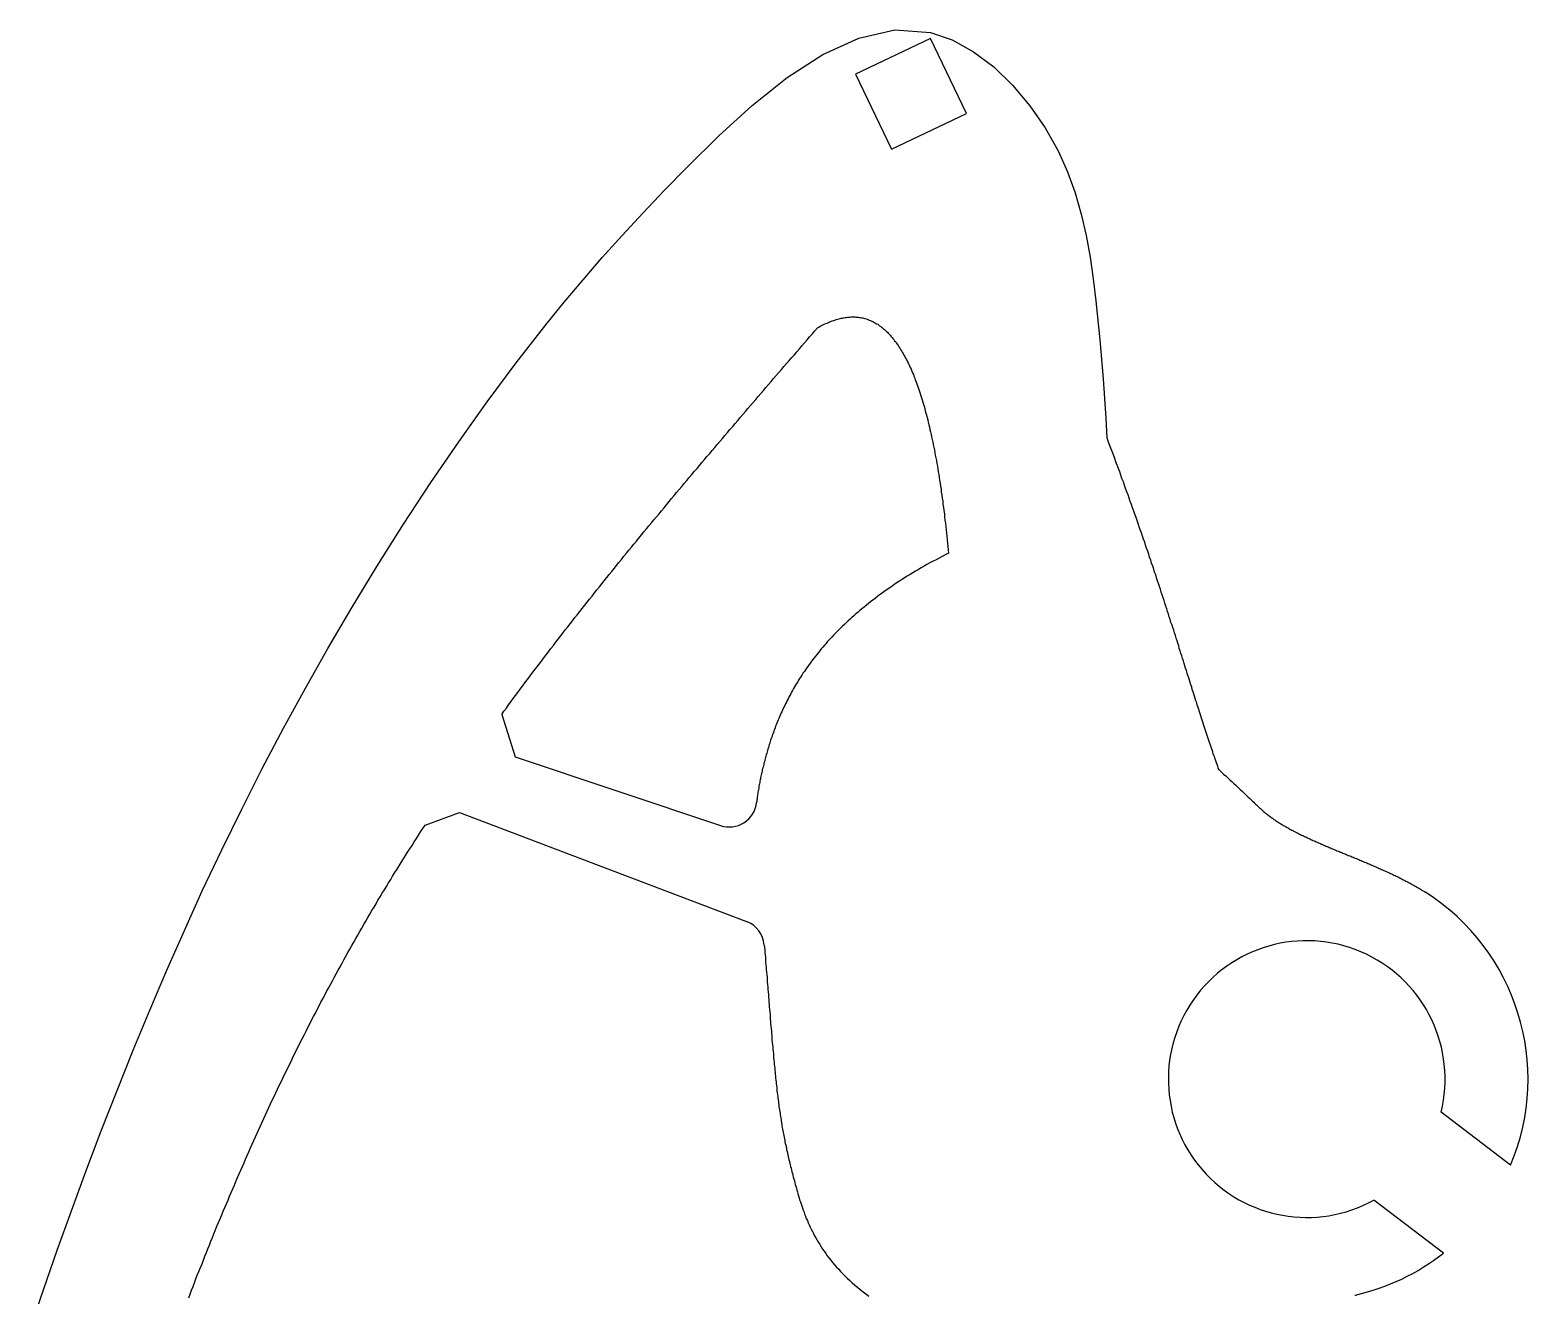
# Model space of a CAD drawing. Header units: inches. Extents: x 15 to 84, y -2 to 383.
# Drawn here: x 29.4 to 83.6, y 336.9 to 382.6 of the extents above; entities that cross this region are included whole.
import ezdxf

# ---------------------------------------------------------------- set-up
doc = ezdxf.new("R2010")
doc.units = ezdxf.units.IN
doc.header["$MEASUREMENT"] = 0
doc.layers.add('7', color=7, linetype='Continuous')

msp = doc.modelspace()

# ---------------------------------------------------------------- linework, layer by layer
for p, q in [((61.996, 382.3), (59.29, 381.005)), ((63.291, 379.593), (61.996, 382.3)), ((59.29, 381.005), (60.585, 378.298)), ((60.585, 378.298), (63.291, 379.593)), ((46.496, 357.874), (46.986, 356.336)), ((46.986, 356.336), (54.4, 353.858)), ((44.967, 354.334), (55.346, 350.393)), ((82.962, 341.585), (80.448, 343.505)), ((80.534, 338.406), (78.02, 340.326))]:
    msp.add_line(p, q)
for points in [[(57.906, 371.844, 0), (57.956, 371.871, 0), (58.006, 371.898, 0), (58.056, 371.924, 0), (58.106, 371.948, 0), (58.156, 371.972, 0), (58.206, 371.995, 0), (58.256, 372.016, 0), (58.306, 372.037, 0), (58.346, 372.057, 0), (58.396, 372.075, 0), (58.446, 372.093, 0), (58.496, 372.11, 0), (58.536, 372.125, 0), (58.586, 372.14, 0), (58.636, 372.153, 0), (58.676, 372.166, 0), (58.726, 372.178, 0), (58.766, 372.188, 0), (58.816, 372.198, 0), (58.856, 372.206, 0), (58.906, 372.214, 0), (58.946, 372.22, 0), (58.996, 372.225, 0), (59.036, 372.23, 0), (59.076, 372.233, 0), (59.126, 372.235, 0), (59.166, 372.236, 0), (59.206, 372.236, 0), (59.256, 372.235, 0), (59.296, 372.233, 0), (59.336, 372.23, 0), (59.376, 372.226, 0), (59.416, 372.221, 0), (59.456, 372.214, 0), (59.506, 372.207, 0), (59.546, 372.199, 0), (59.586, 372.189, 0), (59.626, 372.179, 0), (59.666, 372.167, 0), (59.706, 372.154, 0), (59.746, 372.141, 0), (59.776, 372.126, 0), (59.816, 372.11, 0), (59.856, 372.093, 0), (59.896, 372.075, 0), (59.936, 372.056, 0), (59.976, 372.036, 0), (60.006, 372.015, 0), (60.046, 371.993, 0), (60.086, 371.97, 0), (60.116, 371.946, 0), (60.156, 371.921, 0), (60.196, 371.894, 0), (60.226, 371.867, 0), (60.266, 371.839, 0), (60.296, 371.81, 0), (60.336, 371.779, 0), (60.366, 371.748, 0), (60.406, 371.715, 0), (60.436, 371.682, 0), (60.466, 371.648, 0), (60.506, 371.612, 0), (60.536, 371.576, 0), (60.566, 371.539, 0), (60.606, 371.5, 0), (60.636, 371.461, 0), (60.666, 371.42, 0), (60.696, 371.379, 0), (60.736, 371.336, 0), (60.766, 371.293, 0), (60.796, 371.249, 0), (60.826, 371.203, 0), (60.856, 371.157, 0), (60.886, 371.109, 0), (60.916, 371.061, 0), (60.946, 371.012, 0), (60.976, 370.961, 0), (61.006, 370.91, 0), (61.036, 370.858, 0), (61.066, 370.805, 0), (61.096, 370.75, 0), (61.126, 370.695, 0), (61.156, 370.639, 0), (61.186, 370.582, 0), (61.206, 370.524, 0), (61.236, 370.465, 0), (61.266, 370.405, 0), (61.296, 370.344, 0), (61.316, 370.282, 0), (61.346, 370.219, 0), (61.376, 370.155, 0), (61.396, 370.091, 0), (61.426, 370.025, 0), (61.446, 369.958, 0), (61.476, 369.891, 0), (61.496, 369.822, 0), (61.526, 369.753, 0), (61.546, 369.682, 0), (61.576, 369.611, 0), (61.596, 369.538, 0), (61.626, 369.465, 0), (61.646, 369.391, 0), (61.666, 369.316, 0), (61.696, 369.24, 0), (61.716, 369.163, 0), (61.736, 369.085, 0), (61.766, 369.007, 0), (61.786, 368.927, 0), (61.806, 368.846, 0), (61.826, 368.765, 0), (61.856, 368.682, 0), (61.876, 368.599, 0), (61.896, 368.515, 0), (61.916, 368.43, 0), (61.936, 368.344, 0), (61.956, 368.257, 0), (61.976, 368.169, 0), (61.996, 368.08, 0), (62.016, 367.991, 0), (62.036, 367.9, 0), (62.056, 367.809, 0), (62.076, 367.717, 0), (62.096, 367.623, 0), (62.116, 367.529, 0), (62.136, 367.434, 0), (62.156, 367.339, 0), (62.166, 367.242, 0), (62.186, 367.144, 0), (62.206, 367.046, 0), (62.226, 366.947, 0), (62.246, 366.847, 0), (62.256, 366.746, 0), (62.276, 366.644, 0), (62.296, 366.541, 0), (62.306, 366.437, 0), (62.326, 366.333, 0), (62.346, 366.228, 0), (62.356, 366.121, 0), (62.376, 366.014, 0), (62.386, 365.907, 0), (62.406, 365.798, 0), (62.416, 365.688, 0), (62.436, 365.578, 0), (62.446, 365.467, 0), (62.466, 365.355, 0), (62.476, 365.242, 0), (62.496, 365.128, 0), (62.506, 365.013, 0), (62.516, 364.898, 0), (62.536, 364.782, 0), (62.546, 364.664, 0), (62.556, 364.547, 0), (62.576, 364.428, 0), (62.586, 364.308, 0), (62.596, 364.188, 0), (62.606, 364.067, 0), (62.626, 363.945, 0), (62.636, 363.822, 0), (62.646, 363.698, 0)], [(46.496, 357.874, 0), (46.576, 357.988, 0), (46.666, 358.102, 0), (46.746, 358.216, 0), (46.826, 358.33, 0), (46.916, 358.444, 0), (46.996, 358.558, 0), (47.086, 358.672, 0), (47.166, 358.785, 0), (47.246, 358.899, 0), (47.336, 359.012, 0), (47.416, 359.125, 0), (47.506, 359.238, 0), (47.586, 359.351, 0), (47.676, 359.464, 0), (47.766, 359.577, 0), (47.846, 359.69, 0), (47.936, 359.803, 0), (48.016, 359.915, 0), (48.106, 360.028, 0), (48.186, 360.14, 0), (48.276, 360.253, 0), (48.366, 360.365, 0), (48.446, 360.477, 0), (48.536, 360.589, 0), (48.626, 360.701, 0), (48.706, 360.813, 0), (48.796, 360.925, 0), (48.886, 361.037, 0), (48.966, 361.149, 0), (49.056, 361.26, 0), (49.146, 361.372, 0), (49.236, 361.483, 0), (49.316, 361.595, 0), (49.406, 361.706, 0), (49.496, 361.817, 0), (49.586, 361.929, 0), (49.676, 362.04, 0), (49.766, 362.151, 0), (49.846, 362.262, 0), (49.936, 362.373, 0), (50.026, 362.483, 0), (50.116, 362.594, 0), (50.206, 362.705, 0), (50.296, 362.816, 0), (50.386, 362.926, 0), (50.476, 363.037, 0), (50.556, 363.147, 0), (50.646, 363.257, 0), (50.736, 363.368, 0), (50.826, 363.478, 0), (50.916, 363.588, 0), (51.006, 363.698, 0), (51.096, 363.808, 0), (51.186, 363.918, 0), (51.276, 364.028, 0), (51.366, 364.138, 0), (51.456, 364.248, 0), (51.546, 364.358, 0), (51.636, 364.468, 0), (51.726, 364.577, 0), (51.816, 364.687, 0), (51.906, 364.796, 0), (51.996, 364.906, 0), (52.086, 365.015, 0), (52.186, 365.125, 0), (52.276, 365.234, 0), (52.366, 365.343, 0), (52.456, 365.453, 0), (52.546, 365.562, 0), (52.636, 365.671, 0), (52.726, 365.78, 0), (52.816, 365.889, 0), (52.906, 365.998, 0), (53.006, 366.107, 0), (53.096, 366.216, 0), (53.186, 366.325, 0), (53.276, 366.434, 0), (53.366, 366.543, 0), (53.456, 366.652, 0), (53.556, 366.76, 0), (53.646, 366.869, 0), (53.736, 366.978, 0), (53.826, 367.087, 0), (53.916, 367.195, 0), (54.016, 367.304, 0), (54.106, 367.412, 0), (54.196, 367.521, 0), (54.286, 367.629, 0), (54.376, 367.738, 0), (54.476, 367.846, 0), (54.566, 367.954, 0), (54.656, 368.063, 0), (54.746, 368.171, 0), (54.846, 368.279, 0), (54.936, 368.388, 0), (55.026, 368.496, 0), (55.116, 368.604, 0), (55.216, 368.712, 0), (55.306, 368.821, 0), (55.396, 368.929, 0), (55.486, 369.037, 0), (55.586, 369.145, 0), (55.676, 369.253, 0), (55.766, 369.361, 0), (55.866, 369.469, 0), (55.956, 369.577, 0), (56.046, 369.685, 0), (56.136, 369.793, 0), (56.236, 369.901, 0), (56.326, 370.009, 0), (56.416, 370.117, 0), (56.516, 370.225, 0), (56.606, 370.333, 0), (56.696, 370.441, 0), (56.796, 370.549, 0), (56.886, 370.657, 0), (56.976, 370.765, 0), (57.076, 370.873, 0), (57.166, 370.981, 0), (57.256, 371.089, 0), (57.346, 371.196, 0), (57.446, 371.304, 0), (57.536, 371.412, 0), (57.626, 371.52, 0), (57.726, 371.628, 0), (57.816, 371.736, 0), (57.906, 371.844, 0)], [(72.426, 355.874, 0), (72.396, 355.936, 0), (72.376, 355.999, 0), (72.356, 356.063, 0), (72.336, 356.126, 0), (72.306, 356.191, 0), (72.286, 356.256, 0), (72.266, 356.321, 0), (72.236, 356.387, 0), (72.216, 356.454, 0), (72.196, 356.521, 0), (72.176, 356.589, 0), (72.146, 356.657, 0), (72.126, 356.725, 0), (72.106, 356.794, 0), (72.076, 356.864, 0), (72.056, 356.934, 0), (72.036, 357.005, 0), (72.006, 357.076, 0), (71.986, 357.148, 0), (71.956, 357.221, 0), (71.936, 357.293, 0), (71.916, 357.367, 0), (71.886, 357.441, 0), (71.866, 357.515, 0), (71.836, 357.59, 0), (71.816, 357.666, 0), (71.786, 357.742, 0), (71.766, 357.818, 0), (71.746, 357.895, 0), (71.716, 357.973, 0), (71.696, 358.051, 0), (71.666, 358.129, 0), (71.636, 358.208, 0), (71.616, 358.288, 0), (71.586, 358.368, 0), (71.566, 358.449, 0), (71.536, 358.53, 0), (71.516, 358.611, 0), (71.486, 358.694, 0), (71.456, 358.776, 0), (71.436, 358.86, 0), (71.406, 358.943, 0), (71.376, 359.027, 0), (71.356, 359.112, 0), (71.326, 359.197, 0), (71.296, 359.283, 0), (71.276, 359.369, 0), (71.246, 359.456, 0), (71.216, 359.544, 0), (71.186, 359.631, 0), (71.166, 359.72, 0), (71.136, 359.808, 0), (71.106, 359.898, 0), (71.076, 359.987, 0), (71.046, 360.078, 0), (71.016, 360.169, 0), (70.986, 360.26, 0), (70.966, 360.352, 0), (70.936, 360.444, 0), (70.906, 360.537, 0), (70.876, 360.63, 0), (70.846, 360.724, 0), (70.816, 360.818, 0), (70.786, 360.913, 0), (70.756, 361.009, 0), (70.726, 361.104, 0), (70.686, 361.201, 0), (70.656, 361.298, 0), (70.626, 361.395, 0), (70.596, 361.493, 0), (70.566, 361.591, 0), (70.536, 361.69, 0), (70.496, 361.789, 0), (70.466, 361.889, 0), (70.436, 361.989, 0), (70.406, 362.09, 0), (70.366, 362.191, 0), (70.336, 362.293, 0), (70.306, 362.395, 0), (70.266, 362.498, 0), (70.236, 362.601, 0), (70.196, 362.705, 0), (70.166, 362.809, 0), (70.136, 362.914, 0), (70.096, 363.019, 0), (70.066, 363.125, 0), (70.026, 363.231, 0), (69.986, 363.337, 0), (69.956, 363.445, 0), (69.916, 363.552, 0), (69.886, 363.66, 0), (69.846, 363.769, 0), (69.806, 363.878, 0), (69.766, 363.987, 0), (69.736, 364.098, 0), (69.696, 364.208, 0), (69.656, 364.319, 0), (69.616, 364.431, 0), (69.576, 364.542, 0), (69.536, 364.655, 0), (69.506, 364.768, 0), (69.466, 364.881, 0), (69.426, 364.995, 0), (69.386, 365.109, 0), (69.346, 365.224, 0), (69.296, 365.34, 0), (69.256, 365.455, 0), (69.216, 365.572, 0), (69.176, 365.688, 0), (69.136, 365.805, 0), (69.096, 365.923, 0), (69.046, 366.041, 0), (69.006, 366.16, 0), (68.966, 366.279, 0), (68.916, 366.399, 0), (68.876, 366.519, 0), (68.836, 366.639, 0), (68.786, 366.76, 0), (68.746, 366.881, 0), (68.696, 367.003, 0), (68.656, 367.126, 0), (68.606, 367.249, 0), (68.556, 367.372, 0), (68.516, 367.496, 0), (68.466, 367.62, 0), (68.416, 367.745, 0), (68.376, 367.87, 0)], [(62.646, 363.698, 0), (62.526, 363.64, 0), (62.416, 363.582, 0), (62.306, 363.524, 0), (62.196, 363.465, 0), (62.086, 363.406, 0), (61.976, 363.347, 0), (61.866, 363.288, 0), (61.766, 363.228, 0), (61.656, 363.168, 0), (61.556, 363.109, 0), (61.456, 363.049, 0), (61.356, 362.988, 0), (61.256, 362.928, 0), (61.156, 362.867, 0), (61.056, 362.807, 0), (60.966, 362.746, 0), (60.866, 362.685, 0), (60.776, 362.624, 0), (60.686, 362.563, 0), (60.596, 362.501, 0), (60.506, 362.44, 0), (60.416, 362.378, 0), (60.326, 362.316, 0), (60.246, 362.254, 0), (60.156, 362.192, 0), (60.076, 362.13, 0), (59.996, 362.068, 0), (59.906, 362.006, 0), (59.826, 361.943, 0), (59.756, 361.881, 0), (59.676, 361.818, 0), (59.596, 361.755, 0), (59.516, 361.693, 0), (59.446, 361.63, 0), (59.376, 361.567, 0), (59.296, 361.504, 0), (59.226, 361.441, 0), (59.156, 361.378, 0), (59.086, 361.315, 0), (59.016, 361.252, 0), (58.946, 361.189, 0), (58.886, 361.125, 0), (58.816, 361.062, 0), (58.756, 360.999, 0), (58.686, 360.936, 0), (58.626, 360.872, 0), (58.566, 360.809, 0), (58.506, 360.746, 0), (58.446, 360.682, 0), (58.386, 360.619, 0), (58.326, 360.556, 0), (58.266, 360.492, 0), (58.216, 360.429, 0), (58.156, 360.366, 0), (58.106, 360.303, 0), (58.046, 360.239, 0), (57.996, 360.176, 0), (57.946, 360.113, 0), (57.896, 360.05, 0), (57.846, 359.987, 0), (57.796, 359.924, 0), (57.746, 359.861, 0), (57.696, 359.798, 0), (57.656, 359.735, 0), (57.606, 359.673, 0), (57.566, 359.61, 0), (57.516, 359.547, 0), (57.476, 359.485, 0), (57.436, 359.422, 0), (57.386, 359.36, 0), (57.346, 359.298, 0), (57.306, 359.236, 0), (57.266, 359.174, 0), (57.226, 359.112, 0), (57.196, 359.05, 0), (57.156, 358.989, 0), (57.116, 358.927, 0), (57.076, 358.866, 0), (57.046, 358.805, 0), (57.006, 358.743, 0), (56.976, 358.683, 0), (56.946, 358.622, 0), (56.906, 358.561, 0), (56.876, 358.501, 0), (56.846, 358.44, 0), (56.816, 358.38, 0), (56.786, 358.32, 0), (56.756, 358.26, 0), (56.726, 358.201, 0), (56.696, 358.141, 0), (56.666, 358.082, 0), (56.646, 358.023, 0), (56.616, 357.964, 0), (56.586, 357.906, 0), (56.566, 357.847, 0), (56.536, 357.789, 0), (56.516, 357.731, 0), (56.486, 357.673, 0), (56.466, 357.616, 0), (56.446, 357.558, 0), (56.416, 357.501, 0), (56.396, 357.445, 0), (56.376, 357.388, 0), (56.356, 357.332, 0), (56.336, 357.276, 0), (56.316, 357.22, 0), (56.296, 357.164, 0), (56.276, 357.109, 0), (56.256, 357.054, 0), (56.236, 356.999, 0), (56.216, 356.945, 0), (56.206, 356.891, 0), (56.186, 356.837, 0), (56.166, 356.783, 0), (56.146, 356.73, 0), (56.136, 356.677, 0), (56.116, 356.624, 0), (56.106, 356.572, 0), (56.086, 356.52, 0), (56.076, 356.468, 0), (56.056, 356.417, 0), (56.046, 356.366, 0), (56.036, 356.315, 0), (56.016, 356.265, 0), (56.006, 356.215, 0), (55.996, 356.166, 0), (55.976, 356.116, 0), (55.966, 356.067, 0), (55.956, 356.019, 0), (55.946, 355.97, 0), (55.926, 355.923, 0), (55.916, 355.875, 0), (55.906, 355.828, 0), (55.896, 355.781, 0), (55.886, 355.734, 0), (55.876, 355.687, 0), (55.866, 355.641, 0), (55.856, 355.596, 0), (55.846, 355.55, 0), (55.836, 355.505, 0), (55.826, 355.46, 0), (55.826, 355.415, 0), (55.816, 355.371, 0), (55.806, 355.326, 0), (55.796, 355.283, 0), (55.786, 355.239, 0), (55.786, 355.195, 0), (55.776, 355.152, 0), (55.766, 355.109, 0), (55.756, 355.067, 0), (55.756, 355.024, 0), (55.746, 354.982, 0), (55.746, 354.94, 0), (55.736, 354.898, 0), (55.726, 354.856, 0), (55.726, 354.815, 0), (55.716, 354.774, 0), (55.716, 354.733, 0), (55.71, 354.692, 0)], [(72.426, 355.874, 0), (72.506, 355.796, 0), (72.586, 355.721, 0), (72.666, 355.649, 0), (72.746, 355.58, 0), (72.816, 355.513, 0), (72.886, 355.448, 0), (72.946, 355.386, 0), (73.016, 355.327, 0), (73.076, 355.269, 0), (73.136, 355.214, 0), (73.186, 355.161, 0), (73.246, 355.11, 0), (73.296, 355.061, 0), (73.346, 355.014, 0), (73.396, 354.969, 0), (73.436, 354.926, 0), (73.476, 354.885, 0), (73.526, 354.845, 0), (73.566, 354.807, 0), (73.596, 354.77, 0), (73.636, 354.735, 0), (73.676, 354.701, 0), (73.706, 354.668, 0), (73.736, 354.637, 0), (73.776, 354.607, 0), (73.806, 354.577, 0), (73.836, 354.549, 0), (73.866, 354.522, 0), (73.886, 354.496, 0), (73.916, 354.471, 0), (73.946, 354.446, 0), (73.976, 354.422, 0), (73.996, 354.399, 0), (74.026, 354.376, 0), (74.046, 354.353, 0), (74.076, 354.331, 0), (74.106, 354.31, 0), (74.126, 354.288, 0), (74.156, 354.267, 0), (74.186, 354.246, 0), (74.206, 354.225, 0), (74.236, 354.204, 0), (74.266, 354.183, 0), (74.296, 354.162, 0), (74.326, 354.142, 0), (74.356, 354.121, 0), (74.376, 354.101, 0), (74.406, 354.081, 0), (74.436, 354.061, 0), (74.466, 354.041, 0), (74.496, 354.021, 0), (74.526, 354.001, 0), (74.556, 353.981, 0), (74.596, 353.962, 0), (74.626, 353.942, 0), (74.656, 353.923, 0), (74.686, 353.903, 0), (74.716, 353.884, 0), (74.746, 353.865, 0), (74.786, 353.846, 0), (74.816, 353.827, 0), (74.846, 353.808, 0), (74.886, 353.789, 0), (74.916, 353.77, 0), (74.946, 353.752, 0), (74.986, 353.733, 0), (75.016, 353.715, 0), (75.056, 353.696, 0), (75.086, 353.678, 0), (75.116, 353.66, 0), (75.156, 353.642, 0), (75.196, 353.623, 0), (75.226, 353.605, 0), (75.266, 353.587, 0), (75.296, 353.569, 0), (75.336, 353.551, 0), (75.366, 353.534, 0), (75.406, 353.516, 0), (75.446, 353.498, 0), (75.476, 353.481, 0), (75.516, 353.463, 0), (75.556, 353.445, 0), (75.596, 353.428, 0), (75.626, 353.41, 0), (75.666, 353.393, 0), (75.706, 353.376, 0), (75.746, 353.358, 0), (75.776, 353.341, 0), (75.816, 353.324, 0), (75.856, 353.307, 0), (75.896, 353.289, 0), (75.936, 353.272, 0), (75.976, 353.255, 0), (76.016, 353.238, 0), (76.056, 353.221, 0), (76.086, 353.204, 0), (76.126, 353.187, 0), (76.166, 353.17, 0), (76.206, 353.153, 0), (76.246, 353.136, 0), (76.286, 353.119, 0), (76.326, 353.102, 0), (76.366, 353.085, 0), (76.406, 353.068, 0), (76.446, 353.051, 0), (76.486, 353.035, 0), (76.526, 353.018, 0), (76.566, 353.001, 0), (76.606, 352.984, 0), (76.646, 352.967, 0), (76.686, 352.95, 0), (76.736, 352.933, 0), (76.776, 352.917, 0), (76.816, 352.9, 0), (76.856, 352.883, 0), (76.896, 352.866, 0), (76.936, 352.849, 0), (76.976, 352.832, 0), (77.016, 352.815, 0), (77.056, 352.798, 0), (77.096, 352.781, 0), (77.146, 352.764, 0), (77.186, 352.747, 0), (77.226, 352.73, 0), (77.266, 352.713, 0), (77.306, 352.696, 0), (77.346, 352.679, 0), (77.386, 352.662, 0), (77.436, 352.645, 0), (77.476, 352.628, 0), (77.516, 352.611, 0), (77.556, 352.593, 0), (77.596, 352.576, 0), (77.636, 352.559, 0), (77.676, 352.541, 0), (77.726, 352.524, 0), (77.766, 352.507, 0), (77.806, 352.489, 0), (77.846, 352.472, 0), (77.886, 352.454, 0), (77.926, 352.436, 0), (77.966, 352.419, 0), (78.006, 352.401, 0), (78.056, 352.383, 0), (78.096, 352.365, 0), (78.136, 352.347, 0), (78.176, 352.329, 0), (78.216, 352.311, 0), (78.256, 352.293, 0), (78.296, 352.275, 0), (78.336, 352.257, 0), (78.376, 352.238, 0), (78.416, 352.22, 0), (78.466, 352.201, 0), (78.506, 352.183, 0), (78.546, 352.164, 0), (78.586, 352.145, 0), (78.626, 352.127, 0), (78.666, 352.108, 0), (78.706, 352.089, 0), (78.746, 352.07, 0), (78.786, 352.051, 0), (78.826, 352.031, 0), (78.866, 352.012, 0), (78.906, 351.993, 0), (78.946, 351.973, 0), (78.976, 351.954, 0), (79.016, 351.934, 0), (79.056, 351.914, 0), (79.096, 351.894, 0), (79.136, 351.874, 0), (79.176, 351.854, 0), (79.216, 351.834, 0), (79.256, 351.814, 0), (79.296, 351.793, 0), (79.326, 351.773, 0), (79.366, 351.752, 0), (79.406, 351.731, 0), (79.446, 351.71, 0), (79.476, 351.689, 0), (79.516, 351.668, 0), (79.556, 351.647, 0), (79.596, 351.625, 0), (79.626, 351.604, 0), (79.666, 351.582, 0), (79.706, 351.561, 0), (79.736, 351.539, 0), (79.776, 351.517, 0), (79.806, 351.495, 0), (79.846, 351.472, 0), (79.886, 351.45, 0)], [(35.186, 336.792, 0), (35.236, 336.928, 0), (35.286, 337.065, 0), (35.346, 337.202, 0), (35.396, 337.338, 0), (35.446, 337.475, 0), (35.496, 337.611, 0), (35.556, 337.748, 0), (35.606, 337.884, 0), (35.666, 338.02, 0), (35.716, 338.157, 0), (35.766, 338.293, 0), (35.826, 338.429, 0), (35.876, 338.565, 0), (35.936, 338.701, 0), (35.986, 338.837, 0), (36.046, 338.972, 0), (36.096, 339.108, 0), (36.156, 339.244, 0), (36.206, 339.379, 0), (36.266, 339.515, 0), (36.316, 339.65, 0), (36.376, 339.786, 0), (36.436, 339.921, 0), (36.486, 340.056, 0), (36.546, 340.191, 0), (36.606, 340.326, 0), (36.656, 340.461, 0), (36.716, 340.596, 0), (36.776, 340.731, 0), (36.836, 340.865, 0), (36.886, 341, 0), (36.946, 341.135, 0), (37.006, 341.269, 0), (37.066, 341.403, 0), (37.126, 341.537, 0), (37.186, 341.672, 0), (37.236, 341.806, 0), (37.296, 341.94, 0), (37.356, 342.074, 0), (37.416, 342.207, 0), (37.476, 342.341, 0), (37.536, 342.475, 0), (37.596, 342.608, 0), (37.656, 342.741, 0), (37.716, 342.875, 0), (37.776, 343.008, 0), (37.836, 343.141, 0), (37.896, 343.274, 0), (37.966, 343.407, 0), (38.026, 343.54, 0), (38.086, 343.672, 0), (38.146, 343.805, 0), (38.206, 343.937, 0), (38.276, 344.07, 0), (38.336, 344.202, 0), (38.396, 344.334, 0), (38.456, 344.466, 0), (38.526, 344.598, 0), (38.586, 344.73, 0), (38.646, 344.862, 0), (38.716, 344.993, 0), (38.776, 345.125, 0), (38.846, 345.256, 0), (38.906, 345.387, 0), (38.966, 345.519, 0), (39.036, 345.65, 0), (39.096, 345.781, 0), (39.166, 345.911, 0), (39.226, 346.042, 0), (39.296, 346.173, 0), (39.366, 346.303, 0), (39.426, 346.433, 0), (39.496, 346.563, 0), (39.566, 346.693, 0), (39.626, 346.823, 0), (39.696, 346.953, 0), (39.766, 347.083, 0), (39.826, 347.212, 0), (39.896, 347.342, 0), (39.966, 347.471, 0), (40.036, 347.6, 0), (40.106, 347.729, 0), (40.166, 347.858, 0), (40.236, 347.987, 0), (40.306, 348.116, 0), (40.376, 348.244, 0), (40.446, 348.372, 0), (40.516, 348.501, 0), (40.586, 348.629, 0), (40.656, 348.757, 0), (40.726, 348.884, 0), (40.796, 349.012, 0), (40.866, 349.14, 0), (40.936, 349.267, 0), (41.006, 349.394, 0), (41.076, 349.521, 0), (41.156, 349.648, 0), (41.226, 349.775, 0), (41.296, 349.902, 0), (41.366, 350.028, 0), (41.446, 350.155, 0), (41.516, 350.281, 0), (41.586, 350.407, 0), (41.656, 350.533, 0), (41.736, 350.659, 0), (41.806, 350.784, 0), (41.886, 350.91, 0), (41.956, 351.035, 0), (42.026, 351.16, 0), (42.106, 351.285, 0), (42.176, 351.41, 0), (42.256, 351.535, 0), (42.336, 351.659, 0), (42.406, 351.784, 0), (42.486, 351.908, 0), (42.556, 352.032, 0), (42.636, 352.156, 0), (42.716, 352.28, 0), (42.786, 352.403, 0), (42.866, 352.527, 0), (42.946, 352.65, 0), (43.016, 352.773, 0), (43.096, 352.896, 0), (43.176, 353.019, 0), (43.256, 353.142, 0), (43.336, 353.265, 0), (43.416, 353.387, 0), (43.486, 353.509, 0), (43.566, 353.632, 0), (43.646, 353.754, 0), (43.726, 353.876, 0), (44.967, 354.334, 0)], [(55.986, 349.542, 0), (55.996, 349.454, 0), (56.006, 349.365, 0), (56.006, 349.277, 0), (56.016, 349.188, 0), (56.026, 349.099, 0), (56.036, 349.009, 0), (56.036, 348.92, 0), (56.046, 348.83, 0), (56.056, 348.74, 0), (56.056, 348.65, 0), (56.066, 348.56, 0), (56.076, 348.47, 0), (56.086, 348.38, 0), (56.086, 348.29, 0), (56.096, 348.2, 0), (56.106, 348.11, 0), (56.116, 348.02, 0), (56.116, 347.93, 0), (56.126, 347.84, 0), (56.136, 347.75, 0), (56.136, 347.661, 0), (56.146, 347.571, 0), (56.156, 347.482, 0), (56.166, 347.393, 0), (56.166, 347.304, 0), (56.176, 347.216, 0), (56.186, 347.128, 0), (56.196, 347.04, 0), (56.196, 346.952, 0), (56.206, 346.865, 0), (56.216, 346.778, 0), (56.216, 346.692, 0), (56.226, 346.606, 0), (56.236, 346.521, 0), (56.246, 346.436, 0), (56.246, 346.351, 0), (56.256, 346.267, 0), (56.266, 346.184, 0), (56.266, 346.101, 0), (56.276, 346.019, 0), (56.286, 345.937, 0), (56.296, 345.856, 0), (56.296, 345.776, 0), (56.306, 345.696, 0), (56.316, 345.617, 0), (56.316, 345.539, 0), (56.326, 345.461, 0), (56.336, 345.385, 0), (56.346, 345.309, 0), (56.346, 345.234, 0), (56.356, 345.16, 0), (56.366, 345.086, 0), (56.366, 345.014, 0), (56.376, 344.942, 0), (56.386, 344.871, 0), (56.396, 344.801, 0), (56.396, 344.732, 0), (56.406, 344.663, 0), (56.416, 344.595, 0), (56.416, 344.528, 0), (56.426, 344.461, 0), (56.436, 344.395, 0), (56.446, 344.329, 0), (56.446, 344.265, 0), (56.456, 344.2, 0), (56.466, 344.137, 0), (56.476, 344.073, 0), (56.476, 344.011, 0), (56.486, 343.948, 0), (56.496, 343.887, 0), (56.506, 343.825, 0), (56.516, 343.764, 0), (56.516, 343.704, 0), (56.526, 343.644, 0), (56.536, 343.584, 0), (56.546, 343.524, 0), (56.556, 343.465, 0), (56.566, 343.406, 0), (56.576, 343.347, 0), (56.586, 343.289, 0), (56.596, 343.231, 0), (56.596, 343.173, 0), (56.606, 343.115, 0), (56.616, 343.057, 0), (56.626, 343, 0), (56.636, 342.942, 0), (56.646, 342.885, 0), (56.656, 342.827, 0), (56.666, 342.77, 0), (56.686, 342.713, 0), (56.696, 342.655, 0), (56.706, 342.598, 0), (56.716, 342.541, 0), (56.726, 342.483, 0), (56.736, 342.426, 0), (56.746, 342.368, 0), (56.766, 342.31, 0), (56.776, 342.252, 0), (56.786, 342.194, 0), (56.796, 342.136, 0), (56.816, 342.077, 0), (56.826, 342.018, 0), (56.836, 341.959, 0), (56.856, 341.9, 0), (56.866, 341.84, 0), (56.876, 341.78, 0), (56.896, 341.72, 0), (56.906, 341.659, 0), (56.926, 341.598, 0), (56.936, 341.536, 0), (56.956, 341.474, 0), (56.976, 341.412, 0), (56.986, 341.349, 0), (57.006, 341.285, 0), (57.016, 341.221, 0), (57.036, 341.157, 0), (57.056, 341.092, 0), (57.076, 341.026, 0), (57.086, 340.959, 0), (57.106, 340.892, 0), (57.126, 340.825, 0), (57.146, 340.756, 0), (57.166, 340.687, 0), (57.186, 340.618, 0), (57.206, 340.547, 0), (57.226, 340.476, 0), (57.246, 340.405, 0), (57.266, 340.333, 0), (57.296, 340.26, 0), (57.316, 340.187, 0), (57.346, 340.113, 0), (57.366, 340.039, 0), (57.396, 339.965, 0), (57.426, 339.889, 0), (57.446, 339.814, 0), (57.476, 339.738, 0), (57.506, 339.661, 0), (57.546, 339.584, 0), (57.576, 339.507, 0), (57.606, 339.429, 0), (57.646, 339.352, 0), (57.686, 339.273, 0), (57.726, 339.195, 0), (57.766, 339.116, 0), (57.806, 339.036, 0), (57.846, 338.957, 0), (57.896, 338.877, 0), (57.946, 338.797, 0), (57.996, 338.717, 0), (58.046, 338.636, 0), (58.096, 338.556, 0), (58.156, 338.475, 0), (58.206, 338.394, 0), (58.266, 338.313, 0), (58.326, 338.232, 0), (58.396, 338.151, 0), (58.456, 338.069, 0), (58.526, 337.988, 0), (58.596, 337.906, 0), (58.676, 337.825, 0), (58.746, 337.743, 0), (58.826, 337.662, 0), (58.906, 337.58, 0), (58.986, 337.499, 0), (59.076, 337.417, 0), (59.166, 337.336, 0), (59.256, 337.255, 0), (59.356, 337.173, 0), (59.456, 337.092, 0), (59.556, 337.011, 0), (59.656, 336.931, 0), (59.766, 336.85, 0)], [(77.326, 336.887, 0), (77.356, 336.894, 0)]]:
    msp.add_polyline3d(points)
for centre, radius, start, end in [((54.717, 354.806), 1, 251.5127, 353.4277), ((75.586, 344.697), 8.005, 337.1244, 57.5104), ((54.993, 349.461), 0.996, 4.6534, 69.2675), ((75.592, 344.697), 5, 346.2107, 299.0548), ((75.589, 344.701), 8.005, 282.7515, 308.1518)]:
    msp.add_arc(centre, radius, start, end)
at = {"layer": '7', "linetype": 'Continuous'}
for points in [[(35.677, 351.495), (36.379, 352.98), (37.101, 354.455), (37.845, 355.919), (38.61, 357.374), (39.4, 358.82), (40.213, 360.257), (41.051, 361.687), (41.984, 363.224), (42.946, 364.747), (43.932, 366.249), (44.942, 367.727), (45.974, 369.173), (47.025, 370.584), (48.094, 371.953), (48.76, 372.772), (49.438, 373.579), (50.131, 374.381), (50.849, 375.184), (51.596, 375.992), (52.377, 376.813), (53.199, 377.652), (54.345, 378.78), (55.554, 379.881), (56.81, 380.884), (58.099, 381.719), (59.403, 382.316), (60.708, 382.607), (61.996, 382.518), (62.784, 382.246), (63.55, 381.822)], [(63.55, 381.822), (64.279, 381.269), (64.96, 380.611), (65.582, 379.871), (66.134, 379.072), (66.604, 378.238), (66.945, 377.484), (67.223, 376.721), (67.444, 375.951), (67.62, 375.175), (67.76, 374.394), (67.873, 373.61), (67.968, 372.821), (68.114, 371.412), (68.236, 369.998), (68.335, 368.58), (68.366, 367.871)], [(29.447, 335.651), (30.434, 338.51), (31.468, 341.354), (32.025, 342.823), (32.595, 344.286), (33.178, 345.744), (33.779, 347.193), (34.394, 348.637), (35.028, 350.07), (35.677, 351.495)]]:
    msp.add_lwpolyline(points, dxfattribs=at)

doc.saveas('drawing.dxf')
